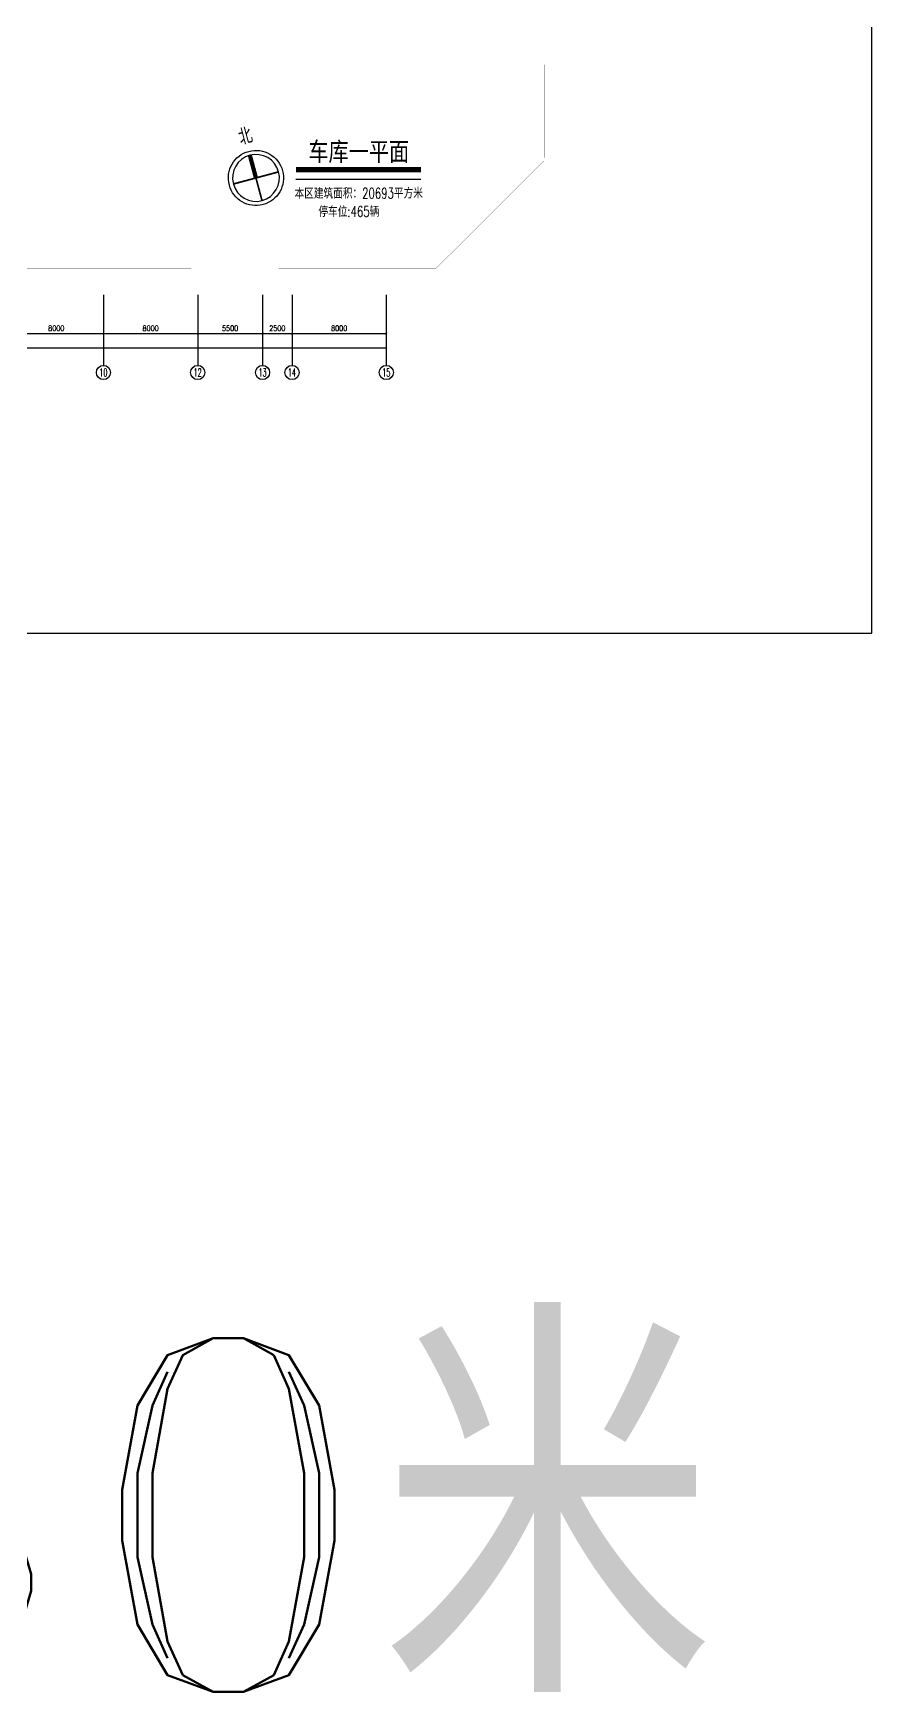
# Model space of a CAD drawing. Extents: x -1348811 to -222202, y -369435 to 53046.
# Drawn here: x -528021 to -456883, y -369435 to -228400 of the extents above; entities that cross this region are included whole.
import ezdxf
from ezdxf.enums import TextEntityAlignment as Align

# ---------------------------------------------------------------- set-up
doc = ezdxf.new("R2010")
doc.units = 0
doc.header["$LTSCALE"] = 10
doc.header["$MEASUREMENT"] = 0
doc.header["$PDMODE"] = 3
doc.linetypes.add('DASHDOT', pattern=[25.4, 12.7, -6.35, 0, -6.35])
doc.layers.get('0').update_dxf_attribs({"linetype": 'CONTINUOUS'})
doc.layers.get('Defpoints').update_dxf_attribs({"linetype": 'CONTINUOUS'})
for name, color, linetype in [('AXIS', 3, 'CONTINUOUS'), ('AXIS_TEXT', 7, 'CONTINUOUS'), ('TK', 7, 'CONTINUOUS'), ('图框', 7, 'CONTINUOUS'), ('控制线', 5, 'CONTINUOUS')]:
    doc.layers.add(name, color=color, linetype=linetype)
doc.styles.add('_TCH_AXIS', font='COMPLEX', dxfattribs={"bigfont": 'GBCBIG'})
doc.styles.add('COMPLEX', font='COMPLEX')
doc.styles.add('DIM_FONT', font='SIMPLEX', dxfattribs={"width": 0.8, "bigfont": 'HZTXT'})
doc.styles.add('FS', font='tjromans.shx', dxfattribs={"width": 0.7, "bigfont": 'tjhztxt.shx'})
doc.styles.add('HEITI', font='simhei.ttf')
doc.styles.add('TKZ1', font='tjromant.shx', dxfattribs={"width": 0.7, "bigfont": 'tjhts.shx'})
doc.styles.add('TKZ1_tjhts.shx', font='tjromant.shx', dxfattribs={"bigfont": 'tjhts.shx'})
doc.dimstyles.new('DIMN150', dxfattribs={"dimscale": 1.5, "dimtxt": 300, "dimasz": 100, "dimexe": 250, "dimexo": 300, "dimgap": 150, "dimtad": 1, "dimdec": 0, "dimzin": 0, "dimdsep": 46, "dimtxsty": 'DIM_FONT', "dimblk": 'ARCHTICK', "dimcen": 0.09, "dimclrt": 7, "dimazin": 2, "dimtfac": 1, "dimtdec": 0, "dimtix": 1, "dimtmove": 2, "dimatfit": 3, "dimfxl": 0, "dimtolj": 1, "dimtzin": 0, "dimarcsym": 0})

# ---------------------------------------------------------------- blocks, each defined once
blk = doc.blocks.new('A$C10FD34E9')
at = {"layer": 'TK', "const_width": 60.2}
blk.add_lwpolyline([(116, 778, 1), (1441, 778, 1)], format="xyb", close=True, dxfattribs=at)
at = {"layer": 'TK'}
for points, const_width in [([(778, 1441), (778, 778)], 120), ([(116, 778), (1441, 778)], 48.2), ([(778, 778), (778, 116)], 48.2)]:
    blk.add_lwpolyline(points, dxfattribs=dict(at, const_width=const_width))
blk.add_circle((778, 778), 779, dxfattribs=at)
at = {"layer": 'TK', "style": 'HEITI', "width": 0.7}
blk.add_text('北', height=400, dxfattribs=at).set_placement((793, 2020), align=Align.MIDDLE)
blk = doc.blocks.new('_AXISO')
blk.add_circle((0, 0), 0.5)
at = {"layer": 'AXIS_TEXT', "style": 'COMPLEX', "width": 1.041667}
blk.add_attdef('A', text='', height=0.56, dxfattribs=at).set_placement((-0.25, -0.28), (0.25, -0.28), align=Align.FIT)
blk = doc.blocks.new('_ArchTick')
at = {"color": 0, "linetype": 'ByBlock', "const_width": 0.4}
blk.add_lwpolyline([(-0.5, -0.5), (0.5, 0.5)], dxfattribs=at)
blk = doc.blocks.new('*D198')
at = {"layer": 'AXIS', "color": 0, "lineweight": -2}
for p, q in [((0, -234321), (0, -239196)), ((96000, -234321), (96000, -239196)), ((0, -238821), (96000, -238821))]:
    blk.add_line(p, q, dxfattribs=at)
at = {"layer": 'Defpoints', "color": 0}
for p in [(0, -233871), (96000, -233871), (96000, -238821)]:
    blk.add_point(p, dxfattribs=at)
at = {"layer": 'AXIS', "color": 0, "lineweight": -2, "xscale": 150, "yscale": 150, "zscale": 150, "rotation": 180}
blk.add_blockref('_ArchTick', (0, -238821), dxfattribs=at)
at = {"layer": 'AXIS', "color": 0, "lineweight": -2, "xscale": 150, "yscale": 150, "zscale": 150}
blk.add_blockref('_ArchTick', (96000, -238821), dxfattribs=at)
at = {"layer": 'AXIS', "color": 7, "insert": (48000, -238371), "char_height": 450, "attachment_point": 5, "style": 'DIM_FONT'}
blk.add_mtext('\\A1;96000', dxfattribs=at)
blk = doc.blocks.new('*D207')
at = {"layer": 'AXIS', "color": 0, "lineweight": -2}
for p, q in [((64000, -234321), (64000, -237996)), ((72000, -234321), (72000, -237996)), ((64000, -237621), (72000, -237621))]:
    blk.add_line(p, q, dxfattribs=at)
at = {"layer": 'Defpoints', "color": 0}
for p in [(64000, -233871), (72000, -233871), (72000, -237621)]:
    blk.add_point(p, dxfattribs=at)
at = {"layer": 'AXIS', "color": 0, "lineweight": -2, "xscale": 150, "yscale": 150, "zscale": 150, "rotation": 180}
blk.add_blockref('_ArchTick', (64000, -237621), dxfattribs=at)
at = {"layer": 'AXIS', "color": 0, "lineweight": -2, "xscale": 150, "yscale": 150, "zscale": 150}
blk.add_blockref('_ArchTick', (72000, -237621), dxfattribs=at)
at = {"layer": 'AXIS', "color": 7, "insert": (68000, -237171), "char_height": 450, "attachment_point": 5, "style": 'DIM_FONT'}
blk.add_mtext('\\A1;8000', dxfattribs=at)
blk = doc.blocks.new('*D208')
at = {"layer": 'AXIS', "color": 0, "lineweight": -2}
for p, q in [((72000, -234321), (72000, -237996)), ((80000, -234321), (80000, -237996)), ((72000, -237621), (80000, -237621))]:
    blk.add_line(p, q, dxfattribs=at)
at = {"layer": 'Defpoints', "color": 0}
for p in [(72000, -233871), (80000, -233871), (80000, -237621)]:
    blk.add_point(p, dxfattribs=at)
at = {"layer": 'AXIS', "color": 0, "lineweight": -2, "xscale": 150, "yscale": 150, "zscale": 150, "rotation": 180}
blk.add_blockref('_ArchTick', (72000, -237621), dxfattribs=at)
at = {"layer": 'AXIS', "color": 0, "lineweight": -2, "xscale": 150, "yscale": 150, "zscale": 150}
blk.add_blockref('_ArchTick', (80000, -237621), dxfattribs=at)
at = {"layer": 'AXIS', "color": 7, "insert": (76000, -237171), "char_height": 450, "attachment_point": 5, "style": 'DIM_FONT'}
blk.add_mtext('\\A1;8000', dxfattribs=at)
blk = doc.blocks.new('*D209')
at = {"layer": 'AXIS', "color": 0, "lineweight": -2}
for p, q in [((80000, -234321), (80000, -237996)), ((85500, -234321), (85500, -237996)), ((80000, -237621), (85500, -237621))]:
    blk.add_line(p, q, dxfattribs=at)
at = {"layer": 'Defpoints', "color": 0}
for p in [(80000, -233871), (85500, -233871), (85500, -237621)]:
    blk.add_point(p, dxfattribs=at)
at = {"layer": 'AXIS', "color": 0, "lineweight": -2, "xscale": 150, "yscale": 150, "zscale": 150, "rotation": 180}
blk.add_blockref('_ArchTick', (80000, -237621), dxfattribs=at)
at = {"layer": 'AXIS', "color": 0, "lineweight": -2, "xscale": 150, "yscale": 150, "zscale": 150}
blk.add_blockref('_ArchTick', (85500, -237621), dxfattribs=at)
at = {"layer": 'AXIS', "color": 7, "insert": (82750, -237171), "char_height": 450, "attachment_point": 5, "style": 'DIM_FONT'}
blk.add_mtext('\\A1;5500', dxfattribs=at)
blk = doc.blocks.new('*D210')
at = {"layer": 'AXIS', "color": 0, "lineweight": -2}
for p, q in [((85500, -234321), (85500, -237996)), ((88000, -234321), (88000, -237996)), ((85500, -237621), (88000, -237621))]:
    blk.add_line(p, q, dxfattribs=at)
at = {"layer": 'Defpoints', "color": 0}
for p in [(85500, -233871), (88000, -233871), (88000, -237621)]:
    blk.add_point(p, dxfattribs=at)
at = {"layer": 'AXIS', "color": 0, "lineweight": -2, "xscale": 150, "yscale": 150, "zscale": 150, "rotation": 180}
blk.add_blockref('_ArchTick', (85500, -237621), dxfattribs=at)
at = {"layer": 'AXIS', "color": 0, "lineweight": -2, "xscale": 150, "yscale": 150, "zscale": 150}
blk.add_blockref('_ArchTick', (88000, -237621), dxfattribs=at)
at = {"layer": 'AXIS', "color": 7, "insert": (86750, -237171), "char_height": 450, "attachment_point": 5, "style": 'DIM_FONT'}
blk.add_mtext('\\A1;2500', dxfattribs=at)
blk = doc.blocks.new('*D211')
at = {"layer": 'AXIS', "color": 0, "lineweight": -2}
for p, q in [((88000, -234321), (88000, -237996)), ((96000, -234321), (96000, -237996)), ((88000, -237621), (96000, -237621))]:
    blk.add_line(p, q, dxfattribs=at)
at = {"layer": 'Defpoints', "color": 0}
for p in [(88000, -233871), (96000, -233871), (96000, -237621)]:
    blk.add_point(p, dxfattribs=at)
at = {"layer": 'AXIS', "color": 0, "lineweight": -2, "xscale": 150, "yscale": 150, "zscale": 150, "rotation": 180}
blk.add_blockref('_ArchTick', (88000, -237621), dxfattribs=at)
at = {"layer": 'AXIS', "color": 0, "lineweight": -2, "xscale": 150, "yscale": 150, "zscale": 150}
blk.add_blockref('_ArchTick', (96000, -237621), dxfattribs=at)
at = {"layer": 'AXIS', "color": 7, "insert": (92000, -237171), "char_height": 450, "attachment_point": 5, "style": 'DIM_FONT'}
blk.add_mtext('\\A1;8000', dxfattribs=at)
blk = doc.blocks.new('zzzzz')
at = {"layer": 'AXIS'}
for p, q in [((72000, -234321.1), (72000, -240321.1)), ((80000, -234321.1), (80000, -240321.1)), ((85500, -234321.1), (85500, -240321.1)), ((88000, -234321.1), (88000, -240321.1)), ((96000, -234321.1), (96000, -240321.1))]:
    blk.add_line(p, q, dxfattribs=at)
ref = blk.add_blockref('_AXISO', (72000, -240921.1), dxfattribs=dict(at, xscale=1200, yscale=1200, zscale=1200))
ref.add_attrib('A', '10', dxfattribs={"layer": 'AXIS_TEXT', "height": 678.82, "style": '_TCH_AXIS', "width": 0.724138}).set_placement((71660.6, -241260.5), (72339.4, -241260.5), align=Align.FIT)
ref = blk.add_blockref('_AXISO', (80000, -240921.1), dxfattribs=dict(at, xscale=1200, yscale=1200, zscale=1200))
ref.add_attrib('A', '12', dxfattribs={"layer": 'AXIS_TEXT', "height": 678.82, "style": '_TCH_AXIS', "width": 0.724138}).set_placement((79660.6, -241260.5), (80339.4, -241260.5), align=Align.FIT)
ref = blk.add_blockref('_AXISO', (85500, -240921.1), dxfattribs=dict(at, xscale=1200, yscale=1200, zscale=1200))
ref.add_attrib('A', '13', dxfattribs={"layer": 'AXIS_TEXT', "height": 678.82, "style": '_TCH_AXIS', "width": 0.724138}).set_placement((85160.6, -241260.5), (85839.4, -241260.5), align=Align.FIT)
ref = blk.add_blockref('_AXISO', (88000, -240921.1), dxfattribs=dict(at, xscale=1200, yscale=1200, zscale=1200))
ref.add_attrib('A', '14', dxfattribs={"layer": 'AXIS_TEXT', "height": 678.82, "style": '_TCH_AXIS', "width": 0.677419}).set_placement((87660.6, -241260.5), (88339.4, -241260.5), align=Align.FIT)
ref = blk.add_blockref('_AXISO', (96000, -240921.1), dxfattribs=dict(at, xscale=1200, yscale=1200, zscale=1200))
ref.add_attrib('A', '15', dxfattribs={"layer": 'AXIS_TEXT', "height": 678.82, "style": '_TCH_AXIS', "width": 0.724138}).set_placement((95660.6, -241260.5), (96339.4, -241260.5), align=Align.FIT)
for p1, p2, distance, picture, middle in [((0, -233871.1), (96000, -233871.1), -4950, '*D198', (48000, -238371.1)), ((64000, -233871.1), (72000, -233871.1), -3750, '*D207', (68000, -237171.1)), ((72000, -233871.1), (80000, -233871.1), -3750, '*D208', (76000, -237171.1)), ((80000, -233871.1), (85500, -233871.1), -3750, '*D209', (82750, -237171.1)), ((85500, -233871.1), (88000, -233871.1), -3750, '*D210', (86750, -237171.1)), ((88000, -233871.1), (96000, -233871.1), -3750, '*D211', (92000, -237171.1))]:
    dim = blk.add_aligned_dim(p1=p1, p2=p2, distance=distance, dimstyle='DIMN150', dxfattribs=at)
    dim.commit()
    dim.dimension.update_dxf_attribs({"geometry": picture, "text_midpoint": middle})

msp = doc.modelspace()

# ---------------------------------------------------------------- linework, layer by layer
at = {"layer": 'TK', "const_width": 450}
msp.add_lwpolyline([(-495127.3, -239971.8), (-505739.7, -239971.8)], dxfattribs=at)
at = {"layer": 'TK'}
msp.add_lwpolyline([(-495127.3, -240801.9), (-505739.7, -240801.9)], dxfattribs=at)
at = {"layer": '图框'}
msp.add_lwpolyline([(-456883.3, 53046), (-695183.1, 53046), (-695183.1, -279284.6), (-456883.3, -279284.6)], close=True, dxfattribs=at)
at = {"layer": '控制线', "color": 1, "linetype": 'DASHDOT', "ltscale": 0.1, "const_width": 20}
msp.add_lwpolyline([(-596505.6, -14825.6), (-490113.6, 21088.3), (-484038.8, 16611.3), (-484686, -239220.3), (-493861.2, -248362.2), (-596766.1, -248247.3)], close=True, dxfattribs=at)

# ---------------------------------------------------------------- block references
at = {"layer": 'AXIS'}
msp.add_blockref('zzzzz', (-594067.7, -16259.4), dxfattribs=at)
at = {"layer": 'TK', "xscale": 2.999999994322365, "yscale": 3.000000002793968, "zscale": 3, "rotation": 15.00000007328723}
msp.add_blockref('A$C10FD34E9', (-510778.1, -243534.2), dxfattribs=at)

# ---------------------------------------------------------------- texts
at = {"layer": 'TK', "style": 'TKZ1'}
msp.add_text('车库一平面', height=1800, dxfattribs=at).set_placement((-500405.2, -238405), align=Align.MIDDLE)
at = {"layer": 'TK', "style": 'FS', "width": 0.7}
for s, p in [('本区建筑面积：20693平方米', (-505851.6, -242441.1)), ('停车位:465辆', (-503827.3, -243984.1))]:
    msp.add_text(s, height=900, rotation=0.161118, dxfattribs=at).set_placement(p)
at = {"layer": '图框', "style": 'TKZ1_tjhts.shx'}
msp.add_text('层高3.60米', height=30000, dxfattribs=at).set_placement((-558511.3, -369110.9), align=Align.CENTER)

doc.saveas('drawing.dxf')
